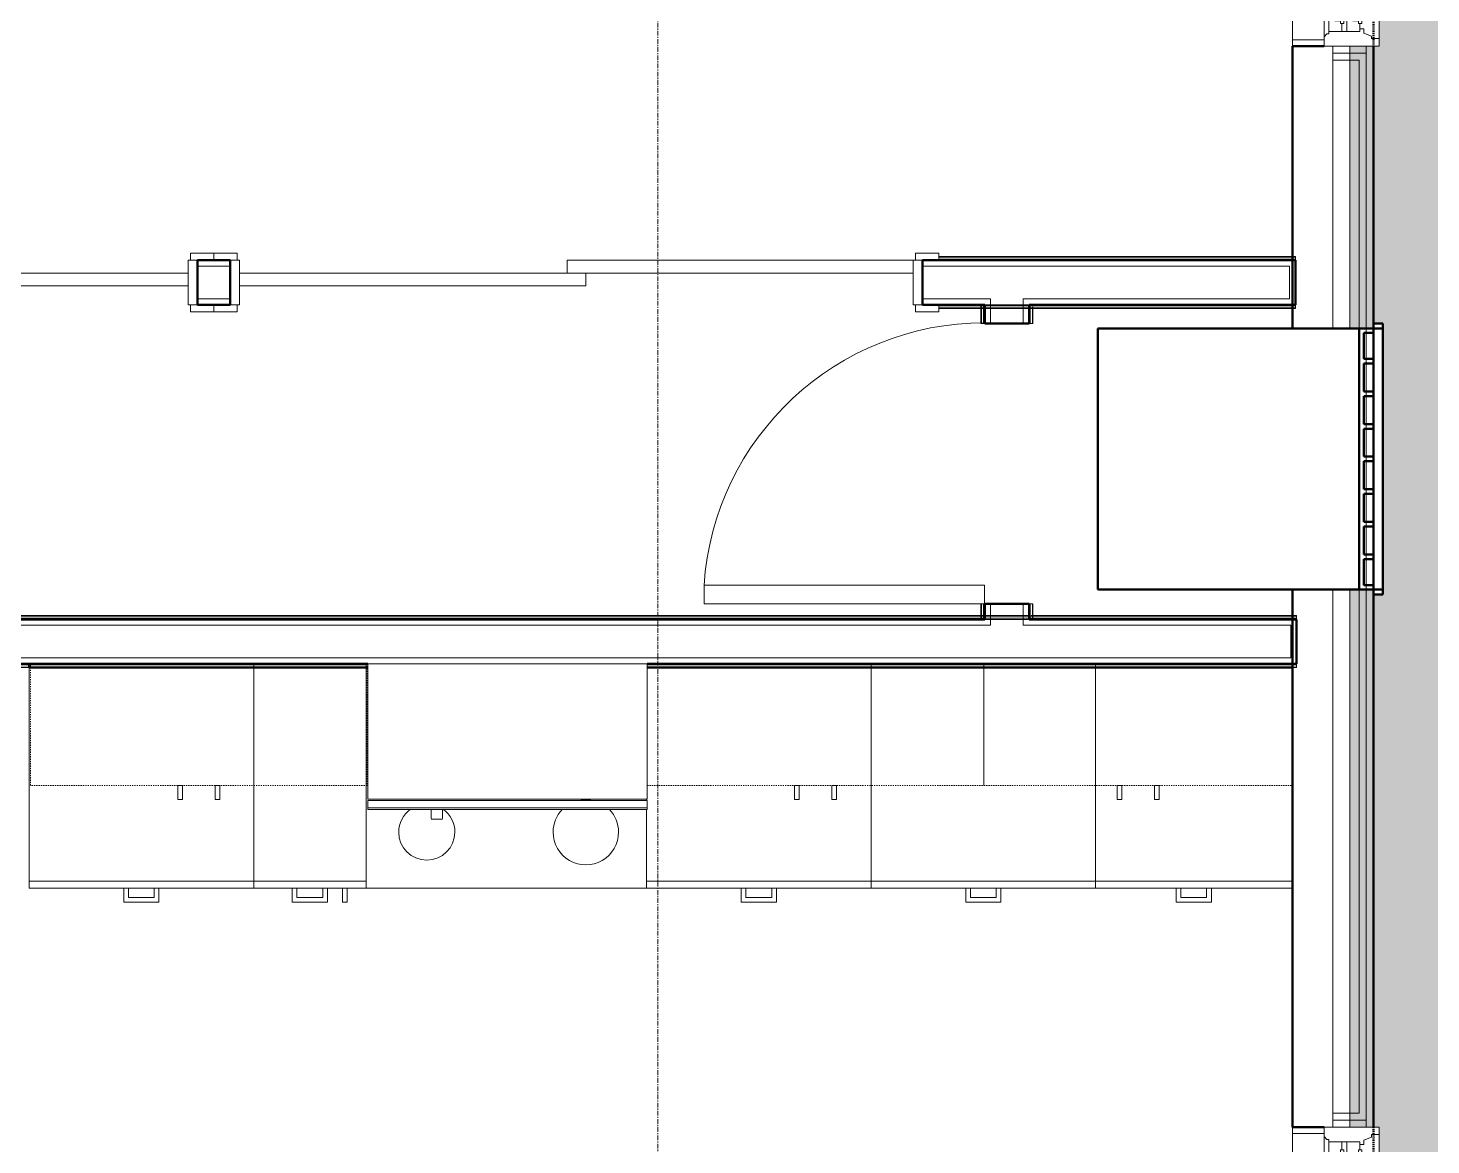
# Model space of a CAD drawing. Header units: inches. Extents: x -4235 to -464, y 9706 to 12425.
# Drawn here: x -2240.6 to -2090.7, y 10202.3 to 10321.7 of the extents above; entities that cross this region are included whole.
import ezdxf

# ---------------------------------------------------------------- set-up
doc = ezdxf.new("R2010")
doc.units = ezdxf.units.IN
doc.header["$MEASUREMENT"] = 0
for name, pattern in [('Dash', [0.25, 0.125, -0.125]), ('Dash 1_16_', [0.125, 0.0625, -0.0625]), ('Grid Line 1_2_', [0.875, 0.5, -0.125, 0.125, -0.125])]:
    doc.linetypes.add(name, pattern=pattern)
for name, color, linetype, lineweight in [('0-1', 7, 'Continuous', 5), ('0-2', 10, 'Continuous', 9), ('A-DOOR-1', 7, 'Continuous', 9), ('A-DOOR-2', 90, 'Continuous', 20), ('A-DOOR-FRAM-1', 90, 'Continuous', 20), ('A-FLOR-PATT-1', 9, 'Continuous', 9), ('A-GENM', 5, 'Continuous', 9), ('A-GENM-5', 5, 'Continuous', 50), ('A-GLAZ-1', 151, 'Continuous', 9), ('A-GLAZ-2', 151, 'Continuous', 20), ('A-WALL-1', 250, 'Continuous', 50), ('A-WALL-2', 50, 'Continuous', 13), ('A-WALL-3', 10, 'Continuous', 9), ('A-WALL-4', 254, 'Continuous', 9), ('A-WALL-5', 7, 'Continuous', 9), ('A-WALL-6', 113, 'Continuous', 9), ('A-WALL-7', 113, 'Continuous', 50), ('C-PROP-LINE-1', 91, 'Dash 1_16_', 50), ('Q-CASE-1', 254, 'Continuous', 9), ('Q-CASE-2', 7, 'Continuous', 9), ('Q-CASE-3', 10, 'Continuous', 9), ('Q-CASE-4', 7, 'Dash', 9), ('Q-SPCQ-1', 7, 'Continuous', 9), ('S-GRID-1', 1, 'Grid Line 1_2_', 9)]:
    doc.layers.add(name, color=color, linetype=linetype, lineweight=lineweight)

# ---------------------------------------------------------------- blocks, each defined once
blk = doc.blocks.new('Basic Wall _ INT - W4BØF - _5_8 GYP - 2X4 WOOD_BATT_ - 5_8 GYP_ - ___-2695168-BACKGROUND - 1ST FLOOR')
at = {"layer": 'A-WALL-3'}
for p, q in [((-2138.76, 10258.85), (-2138.67, 10258.85)), ((-2138.65, 10258.85), (-2138.58, 10258.85)), ((-2138.56, 10258.85), (-2138.52, 10258.85)), ((-2138.37, 10258.85), (-2133.62, 10258.85)), ((-2133.62, 10258.5), (-2138.37, 10258.5)), ((-2133.47, 10258.85), (-2133.42, 10258.85)), ((-2133.4, 10258.85), (-2133.33, 10258.85)), ((-2133.3, 10258.85), (-2133.21, 10258.85)), ((-2105.45, 10258.85), (-2105.03, 10258.85)), ((-2105.03, 10258.5), (-2105.45, 10258.5)), ((-2105.03, 10258.85), (-2105.03, 10258.91)), ((-2105.03, 10258.71), (-2105.03, 10258.85)), ((-2105.03, 10258.64), (-2105.03, 10258.7)), ((-2105.03, 10258.5), (-2105.03, 10258.52))]:
    blk.add_line(p, q, dxfattribs=at)
at = {"layer": 'A-WALL-4'}
for p, q in [((-2138.37, 10258.5), (-2298.92, 10258.5)), ((-2298.5, 10258.85), (-2138.79, 10258.85)), ((-2138.76, 10258.91), (-2138.67, 10258.91)), ((-2138.64, 10258.91), (-2138.58, 10258.91)), ((-2138.37, 10258.91), (-2133.62, 10258.91)), ((-2133.62, 10258.62), (-2138.37, 10258.62)), ((-2105.45, 10258.5), (-2133.62, 10258.5)), ((-2133.4, 10258.91), (-2133.33, 10258.91)), ((-2133.3, 10258.91), (-2133.21, 10258.91)), ((-2133.21, 10258.85), (-2105.45, 10258.85)), ((-2105.45, 10258.91), (-2105.03, 10258.91)), ((-2105.03, 10258.62), (-2105.45, 10258.62)), ((-2105.03, 10258.91), (-2105.03, 10258.79)), ((-2105.03, 10258.79), (-2105.03, 10258.7)), ((-2105.03, 10258.7), (-2105.03, 10258.62)), ((-2105.03, 10258.62), (-2105.03, 10258.54)), ((-2105.03, 10258.54), (-2105.03, 10258.5))]:
    blk.add_line(p, q, dxfattribs=at)
at = {"layer": 'A-WALL-5'}
for p, q in [((-2138.37, 10258.62), (-2298.92, 10258.62)), ((-2298.5, 10258.91), (-2138.79, 10258.91)), ((-2105.45, 10258.62), (-2133.62, 10258.62)), ((-2133.21, 10258.91), (-2105.45, 10258.91))]:
    blk.add_line(p, q, dxfattribs=at)
blk = doc.blocks.new('Basic Wall _ INT - W4BØF - _5_8 GYP - 2X4 WOOD_BATT_ - 5_8 GYP_ - ___-2695169-BACKGROUND - 1ST FLOOR')
at = {"layer": 'A-WALL-3'}
for p, q in [((-2204.33, 10253.75), (-2240.51, 10253.75)), ((-2240.51, 10253.62), (-2204.33, 10253.62)), ((-2240.51, 10253.4), (-2204.33, 10253.4)), ((-2105.45, 10253.75), (-2174.45, 10253.75)), ((-2174.45, 10253.62), (-2105.45, 10253.62)), ((-2174.45, 10253.4), (-2105.45, 10253.4)), ((-2105.03, 10253.75), (-2105.45, 10253.75)), ((-2105.45, 10253.4), (-2105.03, 10253.4)), ((-2105.03, 10253.73), (-2105.03, 10253.75)), ((-2105.03, 10253.55), (-2105.03, 10253.61)), ((-2105.03, 10253.4), (-2105.03, 10253.54)), ((-2105.03, 10253.34), (-2105.03, 10253.4))]:
    blk.add_line(p, q, dxfattribs=at)
at = {"layer": 'A-WALL-4'}
for p, q in [((-2240.51, 10253.75), (-2276.51, 10253.75)), ((-2276.1, 10253.4), (-2240.51, 10253.4)), ((-2240.51, 10253.34), (-2204.33, 10253.34)), ((-2174.45, 10253.34), (-2105.03, 10253.34)), ((-2105.45, 10253.62), (-2105.03, 10253.62)), ((-2105.03, 10253.75), (-2105.03, 10253.71)), ((-2105.03, 10253.71), (-2105.03, 10253.67)), ((-2105.03, 10253.67), (-2105.03, 10253.63)), ((-2105.03, 10253.63), (-2105.03, 10253.62)), ((-2105.03, 10253.62), (-2105.03, 10253.34))]:
    blk.add_line(p, q, dxfattribs=at)
at = {"layer": 'A-WALL-5'}
for p, q in [((-2276.52, 10253.62), (-2240.51, 10253.62)), ((-2276.1, 10253.34), (-2240.51, 10253.34))]:
    blk.add_line(p, q, dxfattribs=at)
blk = doc.blocks.new('Basic Wall _ INT - W4BØF - _5_8 GYP - 2X4 WOOD_BATT_ - 5_8 GYP_ - ___-2695174-BACKGROUND - 1ST FLOOR')
at = {"layer": 'A-WALL-3'}
for p, q in [((-2105.15, 10297.25), (-2105.15, 10297.31)), ((-2219.02, 10296.9), (-2222.52, 10296.9)), ((-2105.45, 10297.25), (-2105.15, 10297.25)), ((-2105.15, 10296.9), (-2105.45, 10296.9)), ((-2105.15, 10297.11), (-2105.15, 10297.25)), ((-2105.15, 10297.04), (-2105.15, 10297.1)), ((-2105.15, 10296.9), (-2105.15, 10296.92))]:
    blk.add_line(p, q, dxfattribs=at)
at = {"layer": 'A-WALL-4'}
for p, q in [((-2105.45, 10297.31), (-2105.15, 10297.31)), ((-2105.15, 10297.31), (-2105.15, 10297.02)), ((-2143.27, 10297.25), (-2105.45, 10297.25)), ((-2105.45, 10296.9), (-2143.27, 10296.9)), ((-2105.15, 10297.02), (-2105.45, 10297.02)), ((-2105.15, 10297.02), (-2105.15, 10296.96)), ((-2105.15, 10296.96), (-2105.15, 10296.94)), ((-2105.15, 10296.94), (-2105.15, 10296.9))]:
    blk.add_line(p, q, dxfattribs=at)
at = {"layer": 'A-WALL-5'}
for p, q in [((-2143.27, 10297.31), (-2105.45, 10297.31)), ((-2105.45, 10297.02), (-2143.27, 10297.02))]:
    blk.add_line(p, q, dxfattribs=at)
blk = doc.blocks.new('Basic Wall _ INT - W4BØF - _5_8 GYP - 2X4 WOOD_BATT_ - 5_8 GYP_ - ___-2695175-BACKGROUND - 1ST FLOOR')
at = {"layer": 'A-WALL-3'}
for p, q in [((-2219.02, 10292.15), (-2222.52, 10292.15)), ((-2143.27, 10292.15), (-2145.02, 10292.15)), ((-2138.79, 10291.8), (-2138.69, 10291.8)), ((-2138.67, 10291.8), (-2138.59, 10291.8)), ((-2138.58, 10291.8), (-2138.53, 10291.8)), ((-2133.62, 10292.15), (-2138.37, 10292.15)), ((-2138.37, 10291.8), (-2133.62, 10291.8)), ((-2133.48, 10291.8), (-2133.43, 10291.8)), ((-2133.42, 10291.8), (-2133.35, 10291.8)), ((-2133.33, 10291.8), (-2133.23, 10291.8)), ((-2105.15, 10292.15), (-2105.45, 10292.15)), ((-2105.45, 10291.8), (-2105.15, 10291.8)), ((-2105.15, 10292.13), (-2105.15, 10292.15)), ((-2105.15, 10291.95), (-2105.15, 10292.01)), ((-2105.15, 10291.8), (-2105.15, 10291.94)), ((-2105.15, 10291.74), (-2105.15, 10291.8))]:
    blk.add_line(p, q, dxfattribs=at)
at = {"layer": 'A-WALL-4'}
for p, q in [((-2138.37, 10292.15), (-2143.27, 10292.15)), ((-2143.27, 10291.8), (-2138.79, 10291.8)), ((-2138.79, 10291.74), (-2138.69, 10291.74)), ((-2138.67, 10291.74), (-2138.6, 10291.74)), ((-2138.58, 10291.74), (-2138.53, 10291.74)), ((-2138.37, 10291.74), (-2133.62, 10291.74)), ((-2138.33, 10292.02), (-2134.25, 10292.02)), ((-2134.21, 10292.02), (-2133.62, 10292.02)), ((-2105.45, 10292.15), (-2133.62, 10292.15)), ((-2133.48, 10291.74), (-2133.43, 10291.74)), ((-2133.42, 10291.74), (-2133.35, 10291.74)), ((-2133.33, 10291.74), (-2133.23, 10291.74)), ((-2133.21, 10291.8), (-2105.45, 10291.8)), ((-2105.45, 10292.02), (-2105.15, 10292.02)), ((-2105.45, 10291.74), (-2105.15, 10291.74)), ((-2105.15, 10292.15), (-2105.15, 10292.11)), ((-2105.15, 10292.11), (-2105.15, 10292.03)), ((-2105.15, 10292.03), (-2105.15, 10292.02)), ((-2105.15, 10292.02), (-2105.15, 10291.86)), ((-2105.15, 10291.86), (-2105.15, 10291.74))]:
    blk.add_line(p, q, dxfattribs=at)
at = {"layer": 'A-WALL-5'}
for p, q in [((-2143.27, 10292.02), (-2138.37, 10292.02)), ((-2143.27, 10291.74), (-2138.79, 10291.74)), ((-2133.62, 10292.02), (-2105.45, 10292.02)), ((-2133.21, 10291.74), (-2105.45, 10291.74))]:
    blk.add_line(p, q, dxfattribs=at)
blk = doc.blocks.new('Basic Wall _ INT - W4BØF - _5_8 GYP - 2X4 WOOD_BATT_ - 5_8 GYP_ - ___-2695177-BACKGROUND - 1ST FLOOR')
at = {"layer": 'A-WALL-3'}
for p, q in [((-2133.6, 10292.15), (-2133.62, 10292.15)), ((-2133.56, 10292.15), (-2133.5, 10292.15)), ((-2133.5, 10292.15), (-2133.21, 10292.15)), ((-2133.42, 10292.15), (-2133.48, 10292.15)), ((-2133.27, 10292.15), (-2133.42, 10292.15)), ((-2133.21, 10292.15), (-2133.27, 10292.15)), ((-2133.27, 10291.86), (-2133.27, 10291.92)), ((-2133.27, 10291.74), (-2133.27, 10291.82)), ((-2133.62, 10258.5), (-2133.6, 10258.5)), ((-2133.5, 10258.5), (-2133.56, 10258.5)), ((-2133.21, 10258.5), (-2133.5, 10258.5)), ((-2133.48, 10258.5), (-2133.42, 10258.5)), ((-2133.42, 10258.5), (-2133.27, 10258.5)), ((-2133.27, 10258.81), (-2133.27, 10258.91)), ((-2133.27, 10258.71), (-2133.27, 10258.79)), ((-2133.27, 10258.65), (-2133.27, 10258.7)), ((-2133.27, 10258.5), (-2133.21, 10258.5))]:
    blk.add_line(p, q, dxfattribs=at)
at = {"layer": 'A-WALL-4'}
for p, q in [((-2133.62, 10292.15), (-2133.58, 10292.15)), ((-2133.62, 10292.15), (-2133.62, 10290.15)), ((-2133.58, 10292.15), (-2133.56, 10292.15)), ((-2133.27, 10290.15), (-2133.27, 10291.74)), ((-2133.21, 10291.86), (-2133.21, 10291.92)), ((-2133.21, 10291.74), (-2133.21, 10291.82)), ((-2133.62, 10290.15), (-2133.6, 10290.15)), ((-2133.48, 10290.15), (-2133.42, 10290.15)), ((-2133.42, 10290.15), (-2133.27, 10290.15)), ((-2133.27, 10290.15), (-2133.21, 10290.15)), ((-2133.6, 10260.15), (-2133.62, 10260.15)), ((-2133.62, 10260.15), (-2133.62, 10258.5)), ((-2133.42, 10260.15), (-2133.48, 10260.15)), ((-2133.27, 10260.15), (-2133.42, 10260.15)), ((-2133.21, 10260.15), (-2133.27, 10260.15)), ((-2133.27, 10258.91), (-2133.27, 10260.15)), ((-2133.58, 10258.5), (-2133.62, 10258.5)), ((-2133.56, 10258.5), (-2133.58, 10258.5)), ((-2133.21, 10258.81), (-2133.21, 10258.91)), ((-2133.21, 10258.71), (-2133.21, 10258.79)), ((-2133.21, 10258.65), (-2133.21, 10258.7))]:
    blk.add_line(p, q, dxfattribs=at)
at = {"layer": 'A-WALL-5'}
for p, q in [((-2133.5, 10290.15), (-2133.5, 10292.15)), ((-2133.21, 10290.15), (-2133.21, 10291.74)), ((-2133.58, 10290.15), (-2133.62, 10290.15)), ((-2133.5, 10290.15), (-2133.58, 10290.15)), ((-2133.21, 10290.15), (-2133.5, 10290.15)), ((-2133.62, 10260.15), (-2133.58, 10260.15)), ((-2133.58, 10260.15), (-2133.5, 10260.15)), ((-2133.5, 10258.5), (-2133.5, 10260.15)), ((-2133.5, 10260.15), (-2133.21, 10260.15)), ((-2133.21, 10258.91), (-2133.21, 10260.15))]:
    blk.add_line(p, q, dxfattribs=at)
blk = doc.blocks.new('Basic Wall _ INT - W4BØF - _5_8 GYP - 2X4 WOOD_BATT_ - 5_8 GYP_ - ___-2695176-BACKGROUND - 1ST FLOOR')
at = {"layer": 'A-WALL-3'}
for p, q in [((-2138.72, 10292.15), (-2138.79, 10292.15)), ((-2138.79, 10292.15), (-2138.5, 10292.15)), ((-2138.58, 10292.15), (-2138.72, 10292.15)), ((-2138.72, 10291.95), (-2138.72, 10292)), ((-2138.72, 10291.86), (-2138.72, 10291.93)), ((-2138.72, 10291.74), (-2138.72, 10291.84)), ((-2138.51, 10292.15), (-2138.58, 10292.15)), ((-2138.5, 10292.15), (-2138.44, 10292.15)), ((-2138.37, 10292.15), (-2138.4, 10292.15)), ((-2138.5, 10258.5), (-2138.79, 10258.5)), ((-2138.79, 10258.5), (-2138.72, 10258.5)), ((-2138.72, 10258.81), (-2138.72, 10258.91)), ((-2138.72, 10258.72), (-2138.72, 10258.79)), ((-2138.72, 10258.65), (-2138.72, 10258.7)), ((-2138.72, 10258.5), (-2138.58, 10258.5)), ((-2138.58, 10258.5), (-2138.51, 10258.5)), ((-2138.44, 10258.5), (-2138.5, 10258.5)), ((-2138.4, 10258.5), (-2138.37, 10258.5))]:
    blk.add_line(p, q, dxfattribs=at)
at = {"layer": 'A-WALL-4'}
for p, q in [((-2138.79, 10291.95), (-2138.79, 10292)), ((-2138.79, 10291.86), (-2138.79, 10291.93)), ((-2138.79, 10291.74), (-2138.79, 10291.84)), ((-2138.72, 10290.15), (-2138.72, 10291.74)), ((-2138.44, 10292.15), (-2138.42, 10292.15)), ((-2138.42, 10292.15), (-2138.37, 10292.15)), ((-2138.37, 10292.15), (-2138.37, 10290.15)), ((-2138.79, 10290.15), (-2138.72, 10290.15)), ((-2138.72, 10290.15), (-2138.58, 10290.15)), ((-2138.58, 10290.15), (-2138.51, 10290.15)), ((-2138.4, 10290.15), (-2138.37, 10290.15)), ((-2138.72, 10260.15), (-2138.79, 10260.15)), ((-2138.58, 10260.15), (-2138.72, 10260.15)), ((-2138.72, 10258.91), (-2138.72, 10260.15)), ((-2138.51, 10260.15), (-2138.58, 10260.15)), ((-2138.37, 10260.15), (-2138.4, 10260.15)), ((-2138.37, 10260.15), (-2138.37, 10258.5)), ((-2138.79, 10258.81), (-2138.79, 10258.91)), ((-2138.79, 10258.72), (-2138.79, 10258.79)), ((-2138.79, 10258.65), (-2138.79, 10258.7)), ((-2138.42, 10258.5), (-2138.44, 10258.5)), ((-2138.37, 10258.5), (-2138.42, 10258.5))]:
    blk.add_line(p, q, dxfattribs=at)
at = {"layer": 'A-WALL-5'}
for p, q in [((-2138.79, 10290.15), (-2138.79, 10291.74)), ((-2138.5, 10292.15), (-2138.5, 10290.15)), ((-2138.5, 10290.15), (-2138.79, 10290.15)), ((-2138.42, 10290.15), (-2138.5, 10290.15)), ((-2138.37, 10290.15), (-2138.42, 10290.15)), ((-2138.79, 10260.15), (-2138.5, 10260.15)), ((-2138.79, 10258.91), (-2138.79, 10260.15)), ((-2138.5, 10260.15), (-2138.5, 10258.5)), ((-2138.5, 10260.15), (-2138.42, 10260.15)), ((-2138.42, 10260.15), (-2138.37, 10260.15))]:
    blk.add_line(p, q, dxfattribs=at)
blk = doc.blocks.new('SWING - SINGLE - FLUSH - 30_ x 70_ - MAGIC PAK DOOR - ACOUSTICAL SEAL - IN CLOSET-3199408-BACKGROUND - 1ST FLOOR')
at = {"layer": 'A-DOOR-1'}
blk.add_arc((15, -2.375), 30.067, 180, 266.18593, dxfattribs=at)
at = {"layer": 'A-DOOR-2'}
for p, q in [((13, -2.375), (13, -32.375)), ((15, -2.375), (13, -2.375)), ((15, -2.375), (15, -32.375)), ((15, -32.375), (13, -32.375))]:
    blk.add_line(p, q, dxfattribs=at)
blk = doc.blocks.new('SLIDING - FLUSH - 6-0 x 6-8-3203588-BACKGROUND - 1ST FLOOR')
at = {"layer": 'A-DOOR-1'}
for p, q in [((-38.75, 3.25), (-36.25, 3.25)), ((-38.75, 2.5), (-38.75, 3.25)), ((-36.25, 3.25), (-36.25, 2.5)), ((36.25, 3.25), (38.75, 3.25)), ((36.25, 2.5), (36.25, 3.25)), ((38.75, 3.25), (38.75, 2.5)), ((-36.25, 2.5), (-38.75, 2.5)), ((38.75, 2.5), (36.25, 2.5)), ((-38.75, -2.25), (-36.25, -2.25)), ((-38.75, -3), (-38.75, -2.25)), ((-36.25, -2.25), (-36.25, -3)), ((36.25, -2.25), (38.75, -2.25)), ((36.25, -3), (36.25, -2.25)), ((38.75, -2.25), (38.75, -3)), ((-36.25, -3), (-38.75, -3)), ((38.75, -3), (36.25, -3))]:
    blk.add_line(p, q, dxfattribs=at)
at = {"layer": 'A-DOOR-2'}
for p, q in [((-1, -0.875), (-1, 0.5)), ((-1, 0.5), (36, 0.5)), ((36, 0.5), (36, -0.875)), ((-36, -2.25), (-36, -0.875)), ((-36, -0.875), (1, -0.875)), ((36, -0.875), (-1, -0.875)), ((1, -0.875), (1, -2.25)), ((1, -2.25), (-36, -2.25))]:
    blk.add_line(p, q, dxfattribs=at)
at = {"layer": 'A-DOOR-FRAM-1'}
for p, q in [((-37, -2.25), (-37, 2.5)), ((-37, 2.5), (-36, 2.5)), ((-36, 2.5), (-36, -2.25)), ((36, 2.5), (37, 2.5)), ((36, -2.25), (36, 2.5)), ((37, 2.5), (37, -2.25)), ((-36, -2.25), (-37, -2.25)), ((37, -2.25), (36, -2.25))]:
    blk.add_line(p, q, dxfattribs=at)
blk = doc.blocks.new('SLIDING - FLUSH - 6-0 x 6-8-3203587-BACKGROUND - 1ST FLOOR')
at = {"layer": 'A-DOOR-1'}
for p, q in [((-36.25, 3), (-38.75, 3)), ((-38.75, 3), (-38.75, 2.25)), ((-36.25, 2.25), (-36.25, 3)), ((36.25, 3), (36.25, 2.25)), ((38.75, 3), (36.25, 3)), ((38.75, 2.25), (38.75, 3)), ((-38.75, 2.25), (-36.25, 2.25)), ((36.25, 2.25), (38.75, 2.25)), ((-36.25, -2.5), (-38.75, -2.5)), ((-38.75, -2.5), (-38.75, -3.25)), ((-36.25, -3.25), (-36.25, -2.5)), ((38.75, -2.5), (36.25, -2.5)), ((36.25, -2.5), (36.25, -3.25)), ((38.75, -3.25), (38.75, -2.5)), ((-38.75, -3.25), (-36.25, -3.25)), ((36.25, -3.25), (38.75, -3.25))]:
    blk.add_line(p, q, dxfattribs=at)
at = {"layer": 'A-DOOR-2'}
for p, q in [((1, 2.25), (-36, 2.25)), ((-36, 2.25), (-36, 0.875)), ((1, 0.875), (1, 2.25)), ((-36, 0.875), (1, 0.875)), ((36, 0.875), (-1, 0.875)), ((-1, 0.875), (-1, -0.5)), ((36, -0.5), (36, 0.875)), ((-1, -0.5), (36, -0.5))]:
    blk.add_line(p, q, dxfattribs=at)
at = {"layer": 'A-DOOR-FRAM-1'}
for p, q in [((-36, 2.25), (-37, 2.25)), ((-37, 2.25), (-37, -2.5)), ((-36, -2.5), (-36, 2.25)), ((37, 2.25), (36, 2.25)), ((36, 2.25), (36, -2.5)), ((37, -2.5), (37, 2.25)), ((-37, -2.5), (-36, -2.5)), ((36, -2.5), (37, -2.5))]:
    blk.add_line(p, q, dxfattribs=at)
blk = doc.blocks.new('Range - 24_ x 30_-V43-BACKGROUND - 1ST FLOOR')
at = {"layer": 'Q-SPCQ-1'}
blk.add_line((29.82, -22), (30, -22), dxfattribs=at)
for centre, radius, start, end in [((6.5, -6), 3.5, 360, 180), ((23.5, -6), 3, 0, 180), ((6.5, -6), 3.5, 180, 223.5665), ((6.5, -6), 3.5, 316.3873, 0), ((23.5, -6), 3, 180, 233.8773), ((23.5, -6), 3, 306.1227, 0), ((6.5, -6), 3.5, 261.0228, 278.9772)]:
    blk.add_arc(centre, radius, start, end, dxfattribs=at)
blk = doc.blocks.new('Single Door 1 Drawer 211 - 211 Base Cabinet Single Door1 Drawer 12_-2706434-BACKGROUND - 1ST FLOOR')
at = {"layer": 'Q-CASE-1'}
for p, q in [((-11.26, -23.25), (-11.26, -0.38)), ((0.74, -0.38), (0.74, -23.25)), ((-11.26, -23.25), (-11.26, -24)), ((0.74, -23.25), (-11.26, -23.25)), ((0.74, -24), (0.74, -23.25)), ((-11.26, -24), (0.74, -24)), ((-7.14, -24), (-6.64, -24)), ((-3.39, -24), (-3.89, -24)), ((-1.76, -24), (-1.27, -24))]:
    blk.add_line(p, q, dxfattribs=at)
at = {"layer": 'Q-CASE-2'}
for p, q in [((-7.14, -24), (-7.14, -25.5)), ((-6.64, -25), (-6.64, -24)), ((-3.89, -25), (-6.64, -25)), ((-3.89, -24), (-3.89, -25)), ((-3.39, -25.5), (-3.39, -24)), ((-1.76, -24), (-1.76, -25.5)), ((-1.27, -25.5), (-1.27, -24)), ((-7.14, -25.5), (-3.39, -25.5)), ((-1.76, -25.5), (-1.27, -25.5))]:
    blk.add_line(p, q, dxfattribs=at)
at = {"layer": 'Q-CASE-3'}
for p, q in [((-11.26, -0.38), (-11.26, 0)), ((-11.26, 0), (0.74, 0)), ((0.74, 0), (0.74, -0.38)), ((-1.76, -24), (-1.27, -24))]:
    blk.add_line(p, q, dxfattribs=at)
blk = doc.blocks.new('Base Cabinet 3 Drawer 230 - Base Cabinet 3 Drawer 230 24_-V61-BACKGROUND - 1ST FLOOR')
at = {"layer": 'Q-CASE-1'}
for p, q in [((12.74, -0.38), (12.74, -23.25)), ((-11.26, -14.61), (-11.26, -14.49)), ((-11.26, -23.25), (-11.26, -15.6)), ((-11.26, -23.25), (-11.26, -24)), ((12.74, -23.25), (-11.26, -23.25)), ((12.74, -24), (12.74, -23.25)), ((-11.26, -24), (12.74, -24)), ((-1.14, -24), (-0.64, -24)), ((2.61, -24), (2.11, -24))]:
    blk.add_line(p, q, dxfattribs=at)
at = {"layer": 'Q-CASE-2'}
for p, q in [((-1.14, -24), (-1.14, -25.5)), ((-0.64, -25), (-0.64, -24)), ((2.11, -25), (-0.64, -25)), ((2.11, -24), (2.11, -25)), ((2.61, -25.5), (2.61, -24)), ((-1.14, -25.5), (2.61, -25.5))]:
    blk.add_line(p, q, dxfattribs=at)
at = {"layer": 'Q-CASE-3'}
for p, q in [((-11.2, 0), (12.74, 0)), ((12.74, 0), (12.74, -0.38)), ((-1.14, -24), (-0.64, -24)), ((-1.14, -24), (-0.64, -24)), ((2.61, -24), (2.11, -24)), ((2.61, -24), (2.11, -24))]:
    blk.add_line(p, q, dxfattribs=at)
blk = doc.blocks.new('Base Cabinet 3 Drawer 230 - Base Cabinet 3 Drawer 230 24_-V44-BACKGROUND - 1ST FLOOR')
at = {"layer": 'Q-CASE-1'}
for p, q in [((-11.26, -23.25), (-11.26, -0.38)), ((12.74, -0.38), (12.74, -23.25)), ((-11.26, -23.25), (-11.26, -24)), ((12.74, -23.25), (-11.26, -23.25)), ((12.74, -24), (12.74, -23.25)), ((-11.26, -24), (12.74, -24)), ((-1.14, -24), (-0.64, -24)), ((2.61, -24), (2.11, -24))]:
    blk.add_line(p, q, dxfattribs=at)
at = {"layer": 'Q-CASE-2'}
for p, q in [((-1.14, -24), (-1.14, -25.5)), ((-0.64, -25), (-0.64, -24)), ((2.11, -25), (-0.64, -25)), ((2.11, -24), (2.11, -25)), ((2.61, -25.5), (2.61, -24)), ((-1.14, -25.5), (2.61, -25.5))]:
    blk.add_line(p, q, dxfattribs=at)
at = {"layer": 'Q-CASE-3'}
for p, q in [((-11.26, -0.38), (-11.26, 0)), ((-11.26, 0), (12.74, 0)), ((12.74, 0), (12.74, -0.38)), ((-1.14, -24), (-0.64, -24)), ((-1.14, -24), (-0.64, -24)), ((2.61, -24), (2.11, -24)), ((2.61, -24), (2.11, -24))]:
    blk.add_line(p, q, dxfattribs=at)
blk = doc.blocks.new('Base Cabinet 3 Drawer 230 - Base Cabinet 3 Drawer 230 21_-2578998-BACKGROUND - 1ST FLOOR')
at = {"layer": 'Q-CASE-1'}
for p, q in [((-9.76, 24), (11.24, 24)), ((-9.76, 23.25), (-9.76, 24)), ((-0.64, 24), (-1.14, 24)), ((2.11, 24), (2.61, 24)), ((11.24, 24), (11.24, 23.25)), ((11.24, 23.25), (-9.76, 23.25)), ((-9.76, 23.25), (-9.76, 0.38)), ((11.24, 0.38), (11.24, 23.25))]:
    blk.add_line(p, q, dxfattribs=at)
at = {"layer": 'Q-CASE-2'}
for p, q in [((2.61, 25.5), (-1.14, 25.5)), ((-1.14, 25.5), (-1.14, 24)), ((2.61, 24), (2.61, 25.5)), ((-0.64, 24), (-0.64, 25)), ((-0.64, 25), (2.11, 25)), ((2.11, 25), (2.11, 24))]:
    blk.add_line(p, q, dxfattribs=at)
at = {"layer": 'Q-CASE-3'}
for p, q in [((-0.64, 24), (-1.14, 24)), ((-0.64, 24), (-1.14, 24)), ((2.11, 24), (2.61, 24)), ((2.11, 24), (2.61, 24)), ((-9.76, 0.38), (-9.76, 0.01)), ((11.24, 0), (11.24, 0.38)), ((-9.76, 0), (11.24, 0))]:
    blk.add_line(p, q, dxfattribs=at)
blk = doc.blocks.new('Base Cabinet 3 Drawer 230 - Base Cabinet 3 Drawer 230 24_-2578604-BACKGROUND - 1ST FLOOR')
at = {"layer": 'Q-CASE-1'}
for p, q in [((-11.26, 24), (12.74, 24)), ((-11.26, 23.25), (-11.26, 24)), ((-0.64, 24), (-1.14, 24)), ((2.11, 24), (2.61, 24)), ((12.74, 24), (12.74, 23.25)), ((12.74, 23.25), (-11.26, 23.25)), ((-11.26, 23.25), (-11.26, 0.38)), ((12.74, 0.38), (12.74, 23.25))]:
    blk.add_line(p, q, dxfattribs=at)
at = {"layer": 'Q-CASE-2'}
for p, q in [((2.61, 25.5), (-1.14, 25.5)), ((-1.14, 25.5), (-1.14, 24)), ((2.61, 24), (2.61, 25.5)), ((-0.64, 24), (-0.64, 25)), ((-0.64, 25), (2.11, 25)), ((2.11, 25), (2.11, 24))]:
    blk.add_line(p, q, dxfattribs=at)
at = {"layer": 'Q-CASE-3'}
for p, q in [((-0.64, 24), (-1.14, 24)), ((-0.64, 24), (-1.14, 24)), ((2.11, 24), (2.61, 24)), ((2.11, 24), (2.61, 24)), ((-11.26, 0.38), (-11.26, 0)), ((12.74, 0), (12.74, 0.38)), ((-11.26, 0), (12.74, 0))]:
    blk.add_line(p, q, dxfattribs=at)
blk = doc.blocks.new('300 Series Wall Hung Cabinet_302 - 36_ x 36_-2578270-BACKGROUND - 1ST FLOOR')
at = {"layer": 'Q-CASE-2'}
for p, q in [((-1.76, 16.87), (-2.25, 16.87)), ((-2.25, 16.87), (-2.25, 15.38)), ((-1.76, 15.38), (-1.76, 16.87)), ((2.24, 16.87), (1.75, 16.87)), ((1.75, 16.87), (1.75, 15.38)), ((2.24, 15.38), (2.24, 16.87)), ((-1.76, 15.38), (-2.25, 15.38)), ((2.24, 15.38), (1.75, 15.38))]:
    blk.add_line(p, q, dxfattribs=at)
at = {"layer": 'Q-CASE-4'}
for p, q in [((-18, 2.37), (-18, 15.38)), ((-18, 15.38), (18, 15.38)), ((18, 15.38), (18, 2.37)), ((18, 2.37), (-18, 2.37))]:
    blk.add_line(p, q, dxfattribs=at)
blk = doc.blocks.new('300 Series Wall Hung Cabinet_302 - 33_ X 36_-2578343-BACKGROUND - 1ST FLOOR')
at = {"layer": 'Q-CASE-2'}
for p, q in [((-2.25, -15.38), (-1.76, -15.38)), ((-2.25, -15.38), (-2.25, -16.87)), ((-1.76, -16.87), (-1.76, -15.38)), ((1.75, -15.38), (2.24, -15.38)), ((1.75, -15.38), (1.75, -16.87)), ((2.24, -16.87), (2.24, -15.38)), ((-2.25, -16.87), (-1.76, -16.87)), ((1.75, -16.87), (2.24, -16.87))]:
    blk.add_line(p, q, dxfattribs=at)
at = {"layer": 'Q-CASE-4'}
for p, q in [((16.5, -2.38), (-16.5, -2.38)), ((-16.5, -2.38), (-16.5, -15.38)), ((16.5, -15.38), (16.5, -2.38)), ((-16.5, -15.38), (16.5, -15.38))]:
    blk.add_line(p, q, dxfattribs=at)
blk = doc.blocks.new('300 Series Wall Hung Cabinet_302 - 36_ x 36_-2578291-BACKGROUND - 1ST FLOOR')
at = {"layer": 'Q-CASE-2'}
for p, q in [((-2.25, -15.38), (-1.76, -15.38)), ((-2.25, -15.38), (-2.25, -16.87)), ((-1.76, -16.87), (-1.76, -15.38)), ((1.75, -15.38), (2.24, -15.38)), ((1.75, -15.38), (1.75, -16.87)), ((2.24, -16.87), (2.24, -15.38)), ((-2.25, -16.87), (-1.76, -16.87)), ((1.75, -16.87), (2.24, -16.87))]:
    blk.add_line(p, q, dxfattribs=at)
at = {"layer": 'Q-CASE-4'}
for p, q in [((18, -2.38), (-18, -2.38)), ((-18, -2.38), (-18, -15.38)), ((18, -15.38), (18, -2.38)), ((-18, -15.38), (18, -15.38))]:
    blk.add_line(p, q, dxfattribs=at)
blk = doc.blocks.new('30quot_MicrowaveVent_11166 - 70cm miele oven-2804781-BACKGROUND - 1ST FLOOR')
at = {"layer": 'Q-CASE-2'}
for p, q in [((8.88, 16.6), (7.69, 16.6)), ((7.69, 15.63), (7.69, 16.55)), ((8.88, 16.55), (8.88, 15.63)), ((15.68, 15.6), (-14.2, 15.6)), ((-14.2, 15.39), (-14.2, 15.6)), ((-14.2, 14.61), (-14.2, 15.39)), ((15.68, 15.39), (-14.2, 15.39)), ((15.68, 15.6), (15.68, 15.39)), ((15.68, 15.39), (15.68, 14.61)), ((15.68, 14.61), (-14.2, 14.61)), ((-14.2, 0), (-14.2, 14.49)), ((-14.2, 14.49), (15.68, 14.49)), ((15.68, 14.49), (15.68, 0)), ((-14.2, 0), (15.68, 0))]:
    blk.add_line(p, q, dxfattribs=at)
blk = doc.blocks.new('CTR - 1st Phase - Unit Layouts_rvt-1-BACKGROUND - 1ST FLOOR')
at = {"layer": 'A-WALL-1'}
for p, q in [((-2219.02, 10296.9), (-2222.52, 10296.9)), ((-2222.52, 10296.9), (-2222.52, 10292.15)), ((-2219.02, 10292.15), (-2219.02, 10296.9)), ((-2105.15, 10296.9), (-2145.02, 10296.9)), ((-2145.02, 10296.9), (-2145.02, 10292.15)), ((-2105.15, 10296.27), (-2105.15, 10296.9)), ((-2105.15, 10292.77), (-2105.15, 10296.27)), ((-2222.52, 10292.15), (-2219.02, 10292.15)), ((-2145.02, 10292.15), (-2138.37, 10292.15)), ((-2138.37, 10292.15), (-2138.37, 10290.15)), ((-2133.62, 10292.15), (-2105.15, 10292.15)), ((-2133.62, 10290.15), (-2133.62, 10292.15)), ((-2105.15, 10292.15), (-2105.15, 10292.77)), ((-2138.37, 10290.15), (-2133.62, 10290.15)), ((-2138.37, 10260.15), (-2138.37, 10258.5)), ((-2133.62, 10260.15), (-2138.37, 10260.15)), ((-2133.62, 10258.5), (-2133.62, 10260.15)), ((-2138.37, 10258.5), (-2298.92, 10258.5)), ((-2105.03, 10258.5), (-2133.62, 10258.5)), ((-2105.03, 10257.87), (-2105.03, 10258.5)), ((-2105.03, 10254.37), (-2105.03, 10257.87)), ((-2105.03, 10253.75), (-2105.03, 10254.37)), ((-2276.51, 10253.75), (-2204.33, 10253.75)), ((-2204.33, 10253.75), (-2240.51, 10253.75)), ((-2240.51, 10253.75), (-2240.51, 10253.37)), ((-2240.51, 10253.37), (-2204.33, 10253.37)), ((-2174.45, 10253.75), (-2105.03, 10253.75)), ((-2105.45, 10253.75), (-2174.45, 10253.75)), ((-2174.45, 10253.37), (-2105.45, 10253.37)), ((-2105.45, 10253.37), (-2105.45, 10253.75))]:
    blk.add_line(p, q, dxfattribs=at)
at = {"layer": 'A-WALL-2'}
for p, q in [((-2222.52, 10296.27), (-2219.02, 10296.27)), ((-2145.02, 10296.27), (-2105.78, 10296.27)), ((-2105.78, 10292.77), (-2105.78, 10296.27)), ((-2222.52, 10292.77), (-2219.02, 10292.77)), ((-2145.02, 10292.77), (-2137.75, 10292.77)), ((-2137.75, 10292.15), (-2137.75, 10292.77)), ((-2137.75, 10290.15), (-2137.75, 10292.15)), ((-2134.25, 10292.77), (-2105.78, 10292.77)), ((-2134.25, 10292.15), (-2134.25, 10292.77)), ((-2134.25, 10290.15), (-2134.25, 10292.15)), ((-2137.75, 10258.5), (-2137.75, 10260.15)), ((-2134.25, 10258.5), (-2134.25, 10260.15)), ((-2137.75, 10257.87), (-2137.75, 10258.5)), ((-2134.25, 10257.87), (-2134.25, 10258.5)), ((-2299.54, 10257.87), (-2137.75, 10257.87)), ((-2134.25, 10257.87), (-2105.65, 10257.87)), ((-2105.65, 10254.37), (-2105.65, 10257.87)), ((-2277.14, 10254.37), (-2105.65, 10254.37))]:
    blk.add_line(p, q, dxfattribs=at)
at = {"layer": 'A-WALL-3'}
for p, q in [((-2219.02, 10296.9), (-2222.52, 10296.9)), ((-2222.52, 10292.15), (-2222.52, 10296.9)), ((-2219.02, 10296.9), (-2219.02, 10292.15)), ((-2145.02, 10292.15), (-2145.02, 10296.9)), ((-2105.45, 10296.9), (-2143.27, 10296.9)), ((-2105.15, 10296.9), (-2105.45, 10296.9)), ((-2105.15, 10296.9), (-2105.15, 10292.15)), ((-2222.52, 10292.15), (-2219.02, 10292.15)), ((-2145.02, 10292.15), (-2143.27, 10292.15)), ((-2143.27, 10292.15), (-2138.79, 10292.15)), ((-2138.79, 10292.15), (-2138.52, 10292.15)), ((-2138.37, 10292), (-2138.37, 10291.95)), ((-2138.37, 10291.93), (-2138.37, 10291.86)), ((-2138.37, 10291.84), (-2138.37, 10291.74)), ((-2138.37, 10291.74), (-2138.37, 10290.15)), ((-2133.62, 10291.86), (-2133.62, 10291.92)), ((-2133.62, 10291.74), (-2133.62, 10291.82)), ((-2133.62, 10290.15), (-2133.62, 10291.74)), ((-2133.48, 10292.15), (-2133.21, 10292.15)), ((-2133.21, 10292.15), (-2105.45, 10292.15)), ((-2105.45, 10292.15), (-2105.15, 10292.15)), ((-2138.37, 10260.15), (-2138.37, 10258.91)), ((-2133.62, 10258.91), (-2133.62, 10260.15)), ((-2138.79, 10258.5), (-2298.5, 10258.5)), ((-2138.52, 10258.5), (-2138.79, 10258.5)), ((-2138.37, 10258.91), (-2138.37, 10258.81)), ((-2138.37, 10258.79), (-2138.37, 10258.72)), ((-2138.37, 10258.7), (-2138.37, 10258.65)), ((-2133.62, 10258.81), (-2133.62, 10258.91)), ((-2133.62, 10258.71), (-2133.62, 10258.79)), ((-2133.62, 10258.65), (-2133.62, 10258.7)), ((-2133.21, 10258.5), (-2133.48, 10258.5)), ((-2105.45, 10258.5), (-2133.21, 10258.5)), ((-2105.03, 10258.5), (-2105.45, 10258.5)), ((-2105.03, 10258.5), (-2105.03, 10253.75)), ((-2276.1, 10253.75), (-2240.51, 10253.75)), ((-2240.51, 10253.75), (-2204.33, 10253.75)), ((-2204.33, 10253.75), (-2240.51, 10253.75)), ((-2204.33, 10253.75), (-2240.51, 10253.75)), ((-2240.51, 10253.37), (-2240.51, 10253.75)), ((-2240.51, 10253.75), (-2204.33, 10253.75)), ((-2174.45, 10253.75), (-2105.45, 10253.75)), ((-2105.45, 10253.75), (-2174.45, 10253.75)), ((-2105.45, 10253.75), (-2174.45, 10253.75)), ((-2174.45, 10253.75), (-2105.45, 10253.75)), ((-2105.45, 10253.75), (-2105.03, 10253.75)), ((-2105.45, 10253.75), (-2105.45, 10253.37)), ((-2105.45, 10253.37), (-2105.45, 10253.75)), ((-2105.45, 10253.75), (-2105.45, 10253.37)), ((-2105.45, 10253.37), (-2105.45, 10229.75))]:
    blk.add_line(p, q, dxfattribs=at)
at = {"layer": 'A-WALL-4'}
for p, q in [((-2133.62, 10290.15), (-2138.37, 10290.15)), ((-2138.37, 10260.15), (-2133.62, 10260.15)), ((-2240.51, 10253.37), (-2240.51, 10253.75)), ((-2240.51, 10253.75), (-2240.51, 10253.37)), ((-2240.51, 10253.37), (-2204.33, 10253.37)), ((-2240.51, 10229.75), (-2240.51, 10253.37)), ((-2174.45, 10253.37), (-2105.45, 10253.37)), ((-2105.45, 10229.75), (-2105.45, 10253.37)), ((-2105.45, 10229.75), (-2240.51, 10229.75))]:
    blk.add_line(p, q, dxfattribs=at)
at = {"layer": 'A-WALL-5'}
for p, q in [((-2240.51, 10253.37), (-2240.51, 10229.75)), ((-2240.51, 10229.75), (-2105.45, 10229.75))]:
    blk.add_line(p, q, dxfattribs=at)
at = {"layer": '0-2'}
for name, p in [('Basic Wall _ INT - W4BØF - _5_8 GYP - 2X4 WOOD_BATT_ - 5_8 GYP_ - ___-2695174-BACKGROUND - 1ST FLOOR', (0, 0)), ('SLIDING - FLUSH - 6-0 x 6-8-3203587-BACKGROUND - 1ST FLOOR', (-2259.52, 10294.65)), ('Basic Wall _ INT - W4BØF - _5_8 GYP - 2X4 WOOD_BATT_ - 5_8 GYP_ - ___-2695175-BACKGROUND - 1ST FLOOR', (0, 0)), ('Basic Wall _ INT - W4BØF - _5_8 GYP - 2X4 WOOD_BATT_ - 5_8 GYP_ - ___-2695176-BACKGROUND - 1ST FLOOR', (0, 0)), ('Basic Wall _ INT - W4BØF - _5_8 GYP - 2X4 WOOD_BATT_ - 5_8 GYP_ - ___-2695177-BACKGROUND - 1ST FLOOR', (0, 0)), ('Basic Wall _ INT - W4BØF - _5_8 GYP - 2X4 WOOD_BATT_ - 5_8 GYP_ - ___-2695168-BACKGROUND - 1ST FLOOR', (0, 0)), ('Basic Wall _ INT - W4BØF - _5_8 GYP - 2X4 WOOD_BATT_ - 5_8 GYP_ - ___-2695169-BACKGROUND - 1ST FLOOR', (0, 0)), ('Base Cabinet 3 Drawer 230 - Base Cabinet 3 Drawer 230 24_-V44-BACKGROUND - 1ST FLOOR', (-2229.25, 10253.75)), ('Single Door 1 Drawer 211 - 211 Base Cabinet Single Door1 Drawer 12_-2706434-BACKGROUND - 1ST FLOOR', (-2205.25, 10253.75)), ('Base Cabinet 3 Drawer 230 - Base Cabinet 3 Drawer 230 24_-V61-BACKGROUND - 1ST FLOOR', (-2163.25, 10253.75)), ('300 Series Wall Hung Cabinet_302 - 36_ x 36_-2578291-BACKGROUND - 1ST FLOOR', (-2156.45, 10256.12)), ('300 Series Wall Hung Cabinet_302 - 33_ X 36_-2578343-BACKGROUND - 1ST FLOOR', (-2121.95, 10256.12))]:
    blk.add_blockref(name, p, dxfattribs=at)
for name, p, rotation in [('SLIDING - FLUSH - 6-0 x 6-8-3203588-BACKGROUND - 1ST FLOOR', (-2182.02, 10294.65), 180), ('SWING - SINGLE - FLUSH - 30_ x 70_ - MAGIC PAK DOOR - ACOUSTICAL SEAL - IN CLOSET-3199408-BACKGROUND - 1ST FLOOR', (-2136, 10275.15), 269.9999999999856), ('300 Series Wall Hung Cabinet_302 - 36_ x 36_-2578270-BACKGROUND - 1ST FLOOR', (-2222.39, 10256.12), 180), ('30quot_MicrowaveVent_11166 - 70cm miele oven-2804781-BACKGROUND - 1ST FLOOR', (-2188.65, 10253.75), 180), ('Base Cabinet 3 Drawer 230 - Base Cabinet 3 Drawer 230 24_-2578604-BACKGROUND - 1ST FLOOR', (-2137.78, 10253.75), 180), ('Base Cabinet 3 Drawer 230 - Base Cabinet 3 Drawer 230 21_-2578998-BACKGROUND - 1ST FLOOR', (-2115.28, 10253.75), 180), ('Range - 24_ x 30_-V43-BACKGROUND - 1ST FLOOR', (-2174.51, 10229.75), 180)]:
    blk.add_blockref(name, p, dxfattribs=dict(at, rotation=rotation))
blk = doc.blocks.new('Window-Double_Hung-Andersen-400_Series-Tilt_Wash - DOUBLE HUNG - COTTAGE - 1ST FLOOR-2889437-BACKGROUND - 1ST FLOOR')
at = {"layer": 'A-GLAZ-1'}
for p, q in [((-18.95, 4.31), (18.95, 4.31)), ((-18.95, 0.94), (-18.95, 4.31)), ((-18.32, 0.94), (-18.32, 4.31)), ((18.32, 0.94), (18.32, 4.31)), ((18.95, 4.31), (18.95, 0.94)), ((18.95, 0.94), (-18.95, 0.94)), ((-16.29, -0.31), (-15.7, -0.31)), ((-16.29, -0.69), (-15.7, -0.69)), ((-15.82, -0.69), (-15.82, -0.31)), ((-15.7, -0.19), (15.7, -0.19)), ((-15.7, -0.31), (15.7, -0.31)), ((-15.7, -0.69), (15.7, -0.69)), ((-15.7, -0.81), (15.7, -0.81)), ((16.29, -0.31), (15.7, -0.31)), ((16.29, -0.69), (15.7, -0.69)), ((15.82, -0.69), (15.82, -0.31)), ((-16.29, -2.25), (-15.7, -2.25)), ((-16.29, -2.63), (-15.7, -2.63)), ((-15.82, -2.63), (-15.82, -2.25)), ((-15.7, -2.13), (15.7, -2.13)), ((-15.7, -2.25), (15.7, -2.25)), ((-15.7, -2.63), (15.7, -2.63)), ((-15.7, -2.75), (15.7, -2.75)), ((16.29, -2.25), (15.7, -2.25)), ((16.29, -2.63), (15.7, -2.63)), ((15.82, -2.63), (15.82, -2.25))]:
    blk.add_line(p, q, dxfattribs=at)
at = {"layer": 'A-GLAZ-2'}
for p, q in [((-19.01, 0.94), (19.01, 0.94)), ((-19.01, -4.94), (-19.01, 0.94)), ((-17.67, 0.66), (-18, 0.94)), ((-17.67, 0.66), (-17.67, 0.44)), ((-17.67, 0.44), (-15.86, 0.44)), ((-17.42, -2.87), (-17.42, 0.44)), ((-15.86, 0.44), (-15.7, -0.19)), ((15.86, 0.44), (15.7, -0.19)), ((17.67, 0.44), (15.86, 0.44)), ((17.42, -2.87), (17.42, 0.44)), ((17.67, 0.66), (18, 0.94)), ((17.67, 0.66), (17.67, 0.44)), ((19.01, 0.94), (19.01, -4.94)), ((-17.42, -0.94), (-16.57, -0.94)), ((-16.57, -0.81), (-16.57, -1.16)), ((-15.7, -0.81), (-16.57, -0.81)), ((-15.86, -1.16), (-16.57, -1.16)), ((-16.29, -0.81), (-16.29, -0.19)), ((-15.7, -0.19), (-16.29, -0.19)), ((-15.86, -1.16), (-15.7, -0.81)), ((15.7, -0.19), (16.29, -0.19)), ((15.86, -1.16), (15.7, -0.81)), ((15.7, -0.81), (16.57, -0.81)), ((15.86, -1.16), (16.57, -1.16)), ((16.29, -0.81), (16.29, -0.19)), ((16.57, -0.81), (16.57, -1.16)), ((17.42, -0.94), (16.57, -0.94)), ((-17.42, -1.5), (-15.86, -1.5)), ((-17.42, -2.87), (-16.57, -2.87)), ((-17.14, -3.31), (-17.14, -2.87)), ((-16.57, -2.75), (-16.57, -3.09)), ((-15.7, -2.75), (-16.57, -2.75)), ((-16.29, -2.75), (-16.29, -2.13)), ((-15.7, -2.13), (-16.29, -2.13)), ((-15.86, -1.5), (-15.7, -2.13)), ((-15.86, -3.09), (-15.7, -2.75)), ((15.86, -1.5), (15.7, -2.13)), ((15.7, -2.13), (16.29, -2.13)), ((15.86, -3.09), (15.7, -2.75)), ((15.7, -2.75), (16.57, -2.75)), ((17.42, -1.5), (15.86, -1.5)), ((16.29, -2.75), (16.29, -2.13)), ((16.57, -2.75), (16.57, -3.09)), ((17.42, -2.87), (16.57, -2.87)), ((17.14, -3.31), (17.14, -2.87)), ((-19.01, -3.56), (-20.51, -3.56)), ((-18.2, -4.13), (-17.92, -4.13)), ((-18.2, -4.94), (-18.2, -4.13)), ((-17.92, -4.13), (-17.61, -3.31)), ((-17.61, -3.31), (-17.14, -3.31)), ((-15.86, -3.09), (-16.57, -3.09)), ((15.86, -3.09), (16.57, -3.09)), ((17.61, -3.31), (17.14, -3.31)), ((17.92, -4.13), (17.61, -3.31)), ((18.2, -4.13), (17.92, -4.13)), ((18.2, -4.94), (18.2, -4.13)), ((19.01, -3.56), (20.51, -3.56)), ((19.01, -4.94), (-19.01, -4.94))]:
    blk.add_line(p, q, dxfattribs=at)
blk = doc.blocks.new('V-Series_EWC4_SPVU_RFA_2015 - 1ST FLOOR-2484708-BACKGROUND - 1ST FLOOR')
at = {"layer": 'A-GENM'}
for p, q in [((-3131.33, 12089.69), (-3128.53, 12089.69)), ((-3128.03, 12089.69), (-3125.05, 12089.69)), ((-3124.55, 12089.69), (-3121.57, 12089.69)), ((-3121.07, 12089.69), (-3118.08, 12089.69)), ((-3117.58, 12089.69), (-3114.6, 12089.69)), ((-3114.1, 12089.69), (-3111.11, 12089.69)), ((-3110.61, 12089.69), (-3107.63, 12089.69)), ((-3107.13, 12089.69), (-3104.33, 12089.69))]:
    blk.add_line(p, q, dxfattribs=at)
at = {"layer": 'A-GENM-5'}
for p, q in [((-3131.77, 12090.69), (-3132.33, 12090.69)), ((-3132.33, 12090.69), (-3132.33, 12089.69)), ((-3132.33, 12089.69), (-3131.77, 12089.69)), ((-3103.89, 12090.69), (-3131.77, 12090.69)), ((-3131.77, 12090.69), (-3131.77, 12089.69)), ((-3131.77, 12089.69), (-3131.77, 12090.69)), ((-3131.77, 12089.69), (-3103.89, 12089.69)), ((-3131.77, 12089.69), (-3131.77, 12060.25)), ((-3131.33, 12089.69), (-3131.77, 12089.69)), ((-3131.33, 12088.69), (-3131.33, 12089.69)), ((-3128.03, 12089.69), (-3128.53, 12089.69)), ((-3128.53, 12089.69), (-3128.53, 12088.69)), ((-3128.03, 12088.69), (-3128.03, 12089.69)), ((-3124.55, 12089.69), (-3125.05, 12089.69)), ((-3125.05, 12089.69), (-3125.05, 12088.69)), ((-3124.55, 12088.69), (-3124.55, 12089.69)), ((-3121.07, 12089.69), (-3121.57, 12089.69)), ((-3121.57, 12089.69), (-3121.57, 12088.69)), ((-3121.07, 12088.69), (-3121.07, 12089.69)), ((-3117.58, 12089.69), (-3118.08, 12089.69)), ((-3118.08, 12089.69), (-3118.08, 12088.69)), ((-3117.58, 12088.69), (-3117.58, 12089.69)), ((-3114.1, 12089.69), (-3114.6, 12089.69)), ((-3114.6, 12089.69), (-3114.6, 12088.69)), ((-3114.1, 12088.69), (-3114.1, 12089.69)), ((-3110.61, 12089.69), (-3111.11, 12089.69)), ((-3111.11, 12089.69), (-3111.11, 12088.69)), ((-3110.61, 12088.69), (-3110.61, 12089.69)), ((-3107.13, 12089.69), (-3107.63, 12089.69)), ((-3107.63, 12089.69), (-3107.63, 12088.69)), ((-3107.13, 12088.69), (-3107.13, 12089.69)), ((-3103.89, 12089.69), (-3104.33, 12089.69)), ((-3104.33, 12089.69), (-3104.33, 12088.69)), ((-3103.89, 12089.69), (-3103.89, 12090.69)), ((-3103.33, 12090.69), (-3103.89, 12090.69)), ((-3103.89, 12090.69), (-3103.89, 12089.69)), ((-3103.89, 12089.69), (-3103.33, 12089.69)), ((-3103.89, 12060.25), (-3103.89, 12089.69)), ((-3103.33, 12089.69), (-3103.33, 12090.69)), ((-3128.53, 12088.69), (-3131.33, 12088.69)), ((-3125.05, 12088.69), (-3128.03, 12088.69)), ((-3121.57, 12088.69), (-3124.55, 12088.69)), ((-3118.08, 12088.69), (-3121.07, 12088.69)), ((-3114.6, 12088.69), (-3117.58, 12088.69)), ((-3111.11, 12088.69), (-3114.1, 12088.69)), ((-3107.63, 12088.69), (-3110.61, 12088.69)), ((-3104.33, 12088.69), (-3107.13, 12088.69)), ((-3131.77, 12060.25), (-3103.89, 12060.25))]:
    blk.add_line(p, q, dxfattribs=at)
blk = doc.blocks.new('Family - ___-2835903-BACKGROUND - 1ST FLOOR')
at = {"layer": 'C-PROP-LINE-1'}
blk.add_line((-2096.82, 10009.09), (-2096.82, 10822.49), dxfattribs=at)

msp = doc.modelspace()

# ---------------------------------------------------------------- hatches: boundary and pattern name
at = {"layer": 'A-FLOR-PATT-1'}
h = msp.add_hatch(dxfattribs=at)
h.set_pattern_fill('FP_5', color=256, style=0, pattern_type=2)
h.set_pattern_definition([(0, (0, 0), (15.36, 3.84), [1.267, -10.253, 1.267, -10.253, -61.44]), (0, (0, 0), (15.36, 3.84), [-23.04, 1.267, -21.773, 1.267, -10.253, -26.88]), (0, (0, 0), (15.36, 3.84), [-57.6, 1.267, -6.413, 1.267, -17.933]), (120, (5.76, 1.92), (-11.0055376, 11.3821502), [1.267, -10.253, 1.267, -10.253, -61.44]), (120, (5.76, 1.92), (-11.0055376, 11.3821502), [-23.04, 1.267, -21.773, 1.267, -10.253, -26.88]), (120, (5.76, 1.92), (-11.0055376, 11.3821502), [-57.6, 1.267, -6.413, 1.267, -17.933]), (240, (7.68, 9.6), (-4.3544624, -15.2221502), [1.267, -10.253, 1.267, -10.253, -61.44]), (240, (7.68, 9.6), (-4.3544624, -15.2221502), [-23.04, 1.267, -21.773, 1.267, -10.253, -26.88]), (240, (7.68, 9.6), (-4.3544624, -15.2221502), [-57.6, 1.267, -6.413, 1.267, -17.933])])
h.paths.add_polyline_path([(-2097.47, 10011.59), (-1940.32, 10011.59), (-1940.32, 10819.99), (-2099.32, 10819.99), (-2099.32, 10780.21), (-2096.2, 10780.21), (-2096.2, 10742.19), (-2099.32, 10742.19), (-2099.32, 10703.41), (-2096.2, 10703.41), (-2096.2, 10665.39), (-2099.32, 10665.39), (-2099.32, 10665.01), (-2096.2, 10665.01), (-2096.2, 10626.99), (-2099.32, 10626.99), (-2099.32, 10570.86), (-2096.82, 10570.86), (-2096.82, 10571.43), (-2095.82, 10571.43), (-2095.82, 10542.43), (-2096.82, 10542.43), (-2096.82, 10542.99), (-2099.32, 10542.99), (-2099.32, 10511.41), (-2096.2, 10511.41), (-2096.2, 10473.39), (-2099.32, 10473.39), (-2099.32, 10396.21), (-2096.2, 10396.21), (-2096.2, 10358.19), (-2099.32, 10358.19), (-2099.32, 10357.81), (-2096.2, 10357.81), (-2096.2, 10319.79), (-2099.32, 10319.79), (-2099.32, 10289.59), (-2096.82, 10289.59), (-2096.82, 10290.15), (-2095.82, 10290.15), (-2095.82, 10261.15), (-2096.82, 10261.15), (-2096.82, 10261.71), (-2099.32, 10261.71), (-2099.32, 10204.21), (-2096.2, 10204.21), (-2096.2, 10166.19), (-2099.32, 10166.19), (-2099.32, 10165.81), (-2096.2, 10165.81), (-2096.2, 10127.79), (-2099.32, 10127.79), (-2099.32, 10127.41), (-2096.2, 10127.41), (-2096.2, 10089.39), (-2099.32, 10089.39), (-2099.32, 10011.59), (-2097.57, 10011.59)], flags=0)

# ---------------------------------------------------------------- linework, layer by layer
at = {"layer": 'A-WALL-6'}
for p, q in [((-2105.45, 10319.85), (-2105.45, 10319.79)), ((-2101.14, 10289.59), (-2101.14, 10319.79)), ((-2097.57, 10319.04), (-2101.14, 10319.04)), ((-2099.32, 10319.79), (-2099.32, 10289.59)), ((-2097.57, 10204.96), (-2097.57, 10319.04)), ((-2098.32, 10318.29), (-2101.14, 10318.29)), ((-2098.32, 10289.59), (-2098.32, 10318.29)), ((-2101.14, 10204.21), (-2101.14, 10261.71)), ((-2099.32, 10261.71), (-2099.32, 10204.21)), ((-2098.32, 10205.71), (-2098.32, 10261.71)), ((-2101.14, 10205.71), (-2098.32, 10205.71)), ((-2101.14, 10204.96), (-2097.57, 10204.96)), ((-2105.45, 10204.21), (-2105.45, 10204.15))]:
    msp.add_line(p, q, dxfattribs=at)
at = {"layer": 'A-WALL-7'}
for p, q in [((-2102.07, 10319.79), (-2105.45, 10319.79)), ((-2105.45, 10319.79), (-2105.45, 10289.59)), ((-2096.82, 10204.21), (-2096.82, 10319.79)), ((-2105.45, 10289.59), (-2098.32, 10289.59)), ((-2098.32, 10289.59), (-2098.32, 10261.71)), ((-2098.32, 10261.71), (-2105.45, 10261.71)), ((-2105.45, 10261.71), (-2105.45, 10204.21)), ((-2105.45, 10204.21), (-2102.07, 10204.21))]:
    msp.add_line(p, q, dxfattribs=at)
at = {"layer": 'S-GRID-1'}
msp.add_line((-2173.32, 9836.18), (-2173.32, 12375.68), dxfattribs=at)

# ---------------------------------------------------------------- block references
at = {"layer": '0-1'}
msp.add_blockref('CTR - 1st Phase - Unit Layouts_rvt-1-BACKGROUND - 1ST FLOOR', (0, 0), dxfattribs=at)
at = {"layer": 'A-GENM', "rotation": 269.9999999999999}
msp.add_blockref('V-Series_EWC4_SPVU_RFA_2015 - 1ST FLOOR-2484708-BACKGROUND - 1ST FLOOR', (-14186.51, 7157.82), dxfattribs=at)
at = {"layer": 'A-GLAZ-1', "rotation": 89.99999999999882}
for p in [(-2101.14, 10338.8), (-2101.14, 10185.2)]:
    msp.add_blockref('Window-Double_Hung-Andersen-400_Series-Tilt_Wash - DOUBLE HUNG - COTTAGE - 1ST FLOOR-2889437-BACKGROUND - 1ST FLOOR', p, dxfattribs=at)
at = {"layer": 'C-PROP-LINE-1'}
msp.add_blockref('Family - ___-2835903-BACKGROUND - 1ST FLOOR', (0, 0), dxfattribs=at)

doc.saveas('drawing.dxf')
